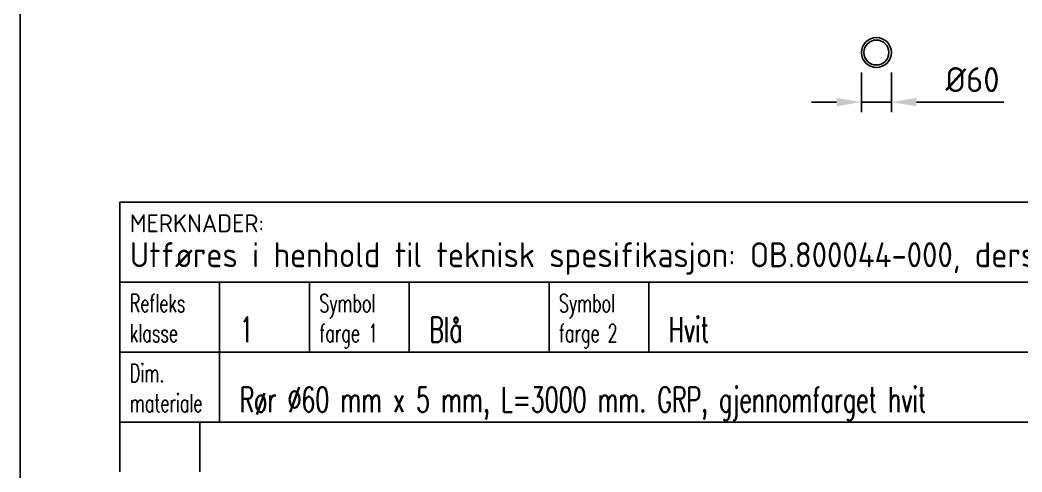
# Model space of a CAD drawing. Header units: millimetres. Extents: x 0 to 3600, y 0 to 5540.
# Drawn here: x 0 to 2008, y 1280 to 2185 of the extents above; entities that cross this region are included whole.
import ezdxf
from ezdxf.enums import TextEntityAlignment as Align

# ---------------------------------------------------------------- set-up
doc = ezdxf.new("R2010")
doc.units = ezdxf.units.MM
for name, color, linetype in [('DIM-ISO_1-10', 4, 'Continuous'), ('RAMME', 7, 'Continuous'), ('Stolpe', 7, 'Continuous'), ('TITT-018', 4, 'Continuous'), ('TITT-050', 5, 'Continuous'), ('TITT-TEKST18', 4, 'Continuous'), ('TITT-TEKST25', 2, 'Continuous'), ('TITT-TEKST35', 7, 'Continuous'), ('TITT-TEKST50', 5, 'Continuous')]:
    doc.layers.add(name, color=color, linetype=linetype)
doc.styles.add('ISO', font='isocp2.shx')
doc.styles.add('ISO25', font='ISO3098.shx')
doc.styles.add('TITTEL', font='romans.shx', dxfattribs={"width": 0.65})
doc.dimstyles.new('DIM-ISO_1-20', dxfattribs={"dimscale": 20, "dimtxt": 2.5, "dimasz": 2.5, "dimexe": 1, "dimexo": 2, "dimgap": 1, "dimtad": 1, "dimdec": 0, "dimdsep": 46, "dimtxsty": 'ISO25', "dimcen": 0, "dimclrd": 256, "dimclre": 256, "dimclrt": 2, "dimadec": 0, "dimazin": 0, "dimtp": 0.1, "dimtm": 0.1, "dimtfac": 0.71, "dimtdec": 0, "dimtmove": 0, "dimatfit": 3, "dimfxl": 1, "dimtzin": 0, "dimarcsym": 0})

# ---------------------------------------------------------------- blocks, each defined once
blk = doc.blocks.new('Revisjonslinje V00')
at = {"layer": 'TITT-018'}
blk.add_line((170, 5), (0, 5), dxfattribs=at)
at = {"layer": 'TITT-050'}
for p, q in [((0, 0), (0, 5)), ((8, 0), (8, 5))]:
    blk.add_line(p, q, dxfattribs=at)
at = {"layer": 'TITT-TEKST25', "style": 'TITTEL', "width": 0.65}
for tag, p in [('2A', (4, 1.16)), ('2C', (115, 1.16)), ('2D', (131, 1.16)), ('2E', (147, 1.16)), ('2F', (162.5, 1.16))]:
    blk.add_attdef(tag, text='', height=2.5, dxfattribs=at).set_placement(p, align=Align.CENTER)
blk.add_attdef('2B', (9.06, 1.16), '', height=2.5, dxfattribs=at)
blk = doc.blocks.new('Merknadsfelt')
at = {"layer": 'TITT-018'}
for p, q in [((0, 14), (170, 14)), ((10, 7), (10, 14)), ((29, 7), (29, 14)), ((0, 7), (107, 7)), ((10, 0), (10, 7))]:
    blk.add_line(p, q, dxfattribs=at)
at = {"layer": 'TITT-TEKST50'}
blk.add_line((19, 7), (19, 14), dxfattribs=at)
blk.add_lwpolyline([(0, 22), (170, 22), (170, 0), (0, 0)], close=True, dxfattribs=at)
at = {"layer": 'TITT-018', "style": 'ISO25'}
blk.add_text('MERKNADER: ', height=1.8, dxfattribs=at).set_placement((1, 19))
at = {"layer": 'TITT-TEKST18', "style": 'TITTEL', "width": 0.65}
for tag, p in [('REFLEKS', (1, 11)), ('FARGE', (20, 11)), ('KLASSE', (1, 8)), ('FORSIDE', (20, 8)), ('TYKKELSE', (1, 4)), ('FORSYNING', (108, 4)), ('MATERIALE', (1, 1)), ('F.NR', (108, 1))]:
    blk.add_attdef(tag, p, '', height=1.8, dxfattribs=at)
at = {"layer": 'TITT-TEKST25', "style": 'ISO'}
blk.add_text('Utføres i henhold til teknisk spesifikasjon: OB.800044-000, dersom ikke annet er angitt ', height=2.5, dxfattribs=at).set_placement((1, 15.5))
at = {"layer": 'TITT-TEKST25', "style": 'TITTEL', "width": 0.65}
for tag, p in [('KLASSE', (12, 8)), ('FORSIDE', (31, 8)), ('MATERIALE', (12, 1))]:
    blk.add_attdef(tag, p, '', height=2.5, dxfattribs=at)
at = {"layer": 'TITT-TEKST35', "style": 'TITTEL', "width": 0.65}
blk.add_attdef('F.NUMMER', (119, 1), '', height=3.5, dxfattribs=at)
blk = doc.blocks.new('Fri-merknad')
at = {"layer": 'TITT-018'}
blk.add_line((10, 0), (10, 7), dxfattribs=at)
at = {"layer": 'TITT-TEKST50'}
blk.add_lwpolyline([(0, 0), (0, 7)], dxfattribs=at)
at = {"layer": 'TITT-TEKST18', "style": 'TITTEL', "width": 0.65}
for tag, p in [('OVER', (1, 4)), ('NEDE', (1, 1))]:
    blk.add_attdef(tag, p, '', height=1.8, dxfattribs=at)
at = {"layer": 'TITT-TEKST25', "style": 'TITTEL', "width": 0.65}
blk.add_attdef('MERKNAD', (12, 1), '', height=2.5, dxfattribs=at)
blk = doc.blocks.new('*D21')
at = {"layer": 'Defpoints', "color": 0, "transparency": 16777216}
for p in [(1686.1, 2120), (1746.1, 2120), (1746.1, 2020.7)]:
    blk.add_point(p, dxfattribs=at)
at = {"layer": 'DIM-ISO_1-10', "lineweight": -2, "transparency": 16777216}
for p, q in [((1686.1, 2080), (1686.1, 2000.7)), ((1746.1, 2080), (1746.1, 2000.7)), ((1636.1, 2020.7), (1586.1, 2020.7)), ((1686.1, 2020.7), (1746.1, 2020.7)), ((1796.1, 2020.7), (1971.1, 2020.7))]:
    blk.add_line(p, q, dxfattribs=at)
at = {"layer": 'DIM-ISO_1-10', "transparency": 16777216}
for points in [[(1636.1, 2029), (1636.1, 2012.3), (1686.1, 2020.7)], [(1796.1, 2029), (1796.1, 2012.3), (1746.1, 2020.7)]]:
    blk.add_solid(points, dxfattribs=at)
at = {"layer": 'DIM-ISO_1-10', "color": 2, "transparency": 16777216, "insert": (1908.6, 2065.7), "char_height": 50, "attachment_point": 5, "style": 'ISO25'}
blk.add_mtext('%%C60', dxfattribs=at)

msp = doc.modelspace()

# ---------------------------------------------------------------- linework, layer by layer
at = {"layer": 'RAMME'}
msp.add_lwpolyline([(0, 0), (3600, 0), (3600, 5540), (0, 5540)], close=True, dxfattribs=at)
at = {"layer": 'Stolpe'}
for radius in [30, 25]:
    msp.add_circle((1716.1, 2120), radius, dxfattribs=at)

# ---------------------------------------------------------------- block references
at = {"layer": 'RAMME'}
ref = msp.add_blockref('Merknadsfelt', (200, 1380), dxfattribs=dict(at, xscale=20, yscale=20, zscale=20))
ref.add_attrib('KLASSE', '1', (440, 1540), dxfattribs={"layer": 'TITT-TEKST25', "height": 50, "style": 'TITTEL', "width": 0.65})
ref.add_attrib('FORSIDE', 'Blå', (820, 1540), dxfattribs={"layer": 'TITT-TEKST25', "height": 50, "style": 'TITTEL', "width": 0.65})
ref.add_attrib('MATERIALE', 'Rør %%C60 mm x 5 mm, L=3000 mm. GRP, gjennomfarget hvit', (440, 1400), dxfattribs={"layer": 'TITT-TEKST25', "height": 50, "style": 'TITTEL', "width": 0.65})
ref.add_attrib('KLASSE', 'klasse', (220, 1540), dxfattribs={"layer": 'TITT-TEKST18', "height": 36, "style": 'TITTEL', "width": 0.65})
ref.add_attrib('REFLEKS', 'Refleks', (220, 1600), dxfattribs={"layer": 'TITT-TEKST18', "height": 36, "style": 'TITTEL', "width": 0.65})
ref.add_attrib('FORSIDE', 'farge 1', (600, 1540), dxfattribs={"layer": 'TITT-TEKST18', "height": 36, "style": 'TITTEL', "width": 0.65})
ref.add_attrib('FARGE', 'Symbol', (600, 1600), dxfattribs={"layer": 'TITT-TEKST18', "height": 36, "style": 'TITTEL', "width": 0.65})
ref.add_attrib('TYKKELSE', 'Dim.', (220, 1460), dxfattribs={"layer": 'TITT-TEKST18', "height": 36, "style": 'TITTEL', "width": 0.65})
ref.add_attrib('MATERIALE', 'materiale', (220, 1400), dxfattribs={"layer": 'TITT-TEKST18', "height": 36, "style": 'TITTEL', "width": 0.65})
at = {"layer": 'RAMME', "xscale": 20, "yscale": 20, "zscale": 20}
msp.add_blockref('Fri-merknad', (1060, 1520), dxfattribs=at).add_auto_attribs({'OVER': 'Symbol', 'NEDE': 'farge 2', 'MERKNAD': 'Hvit'})
at = {"layer": 'RAMME', "ltscale": 5, "xscale": 20, "yscale": 20, "zscale": 20}
msp.add_blockref('Revisjonslinje V00', (200, 1280), dxfattribs=at)

# ---------------------------------------------------------------- dimensions: what is measured, and where the dimension line sits
at = {"layer": 'DIM-ISO_1-10'}
dim = msp.add_linear_dim(base=(1746.1, 2020.7), p1=(1686.1, 2120), p2=(1746.1, 2120), dimstyle='DIM-ISO_1-20', override={"dimpost": '%%C<>'}, dxfattribs=at)
dim.commit()
dim.dimension.update_dxf_attribs({"geometry": '*D21', "text_midpoint": (1908.6, 2065.7)})

doc.saveas('drawing.dxf')
